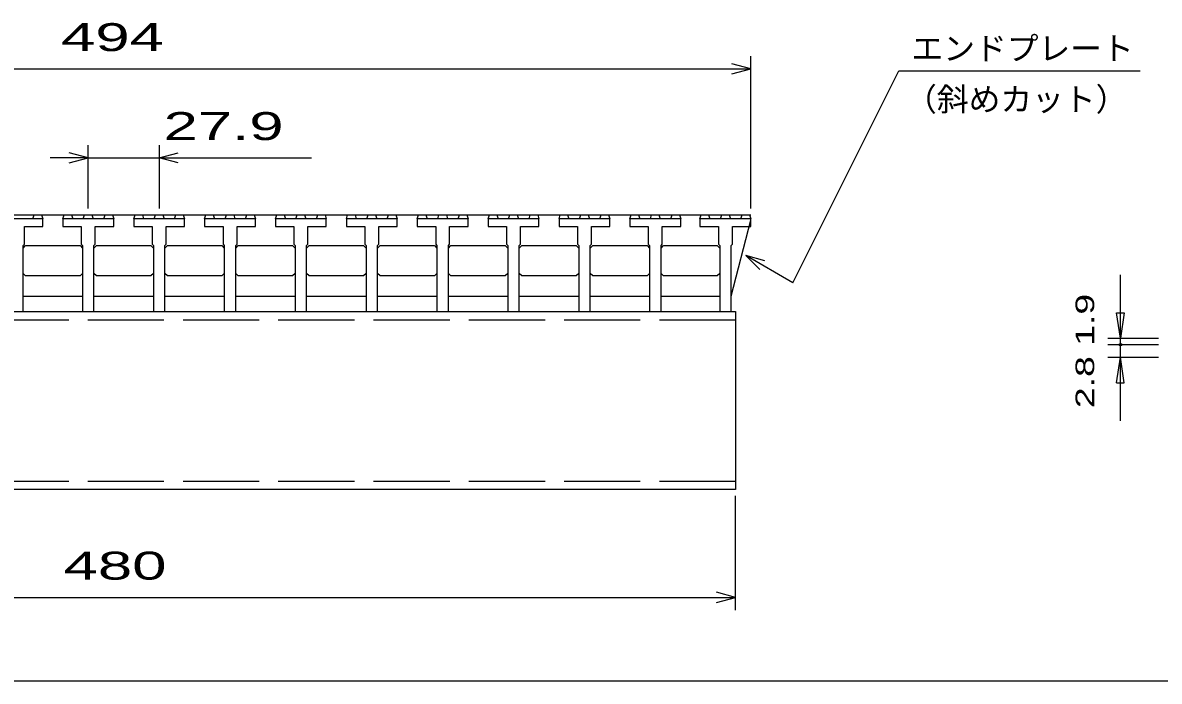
# Model space of a CAD drawing. Units: millimetres, scale not verified. Extents: x -910 to 866, y -641 to 527.
# Drawn here: x -500.1 to -52.7, y -573.2 to -314.1 of the extents above; entities that cross this region are included whole.
import ezdxf
from ezdxf.enums import TextEntityAlignment as Align

# ---------------------------------------------------------------- set-up
doc = ezdxf.new("R2010")
doc.units = ezdxf.units.MM
doc.header["$LTSCALE"] = 5
doc.linetypes.add('DASHED', pattern=[7.5, 6, -1.5])
for name, color, linetype, lineweight in [('0_2', 150, 'Continuous', 25), ('16', 3, 'Continuous', 25), ('22', 4, 'Continuous', 25), ('32', 4, 'Continuous', 25)]:
    doc.layers.add(name, color=color, linetype=linetype, lineweight=lineweight)
doc.styles.add('ベクトル', font='')
doc.styles.get('ベクトル').set_extended_font_data('ベクトル')

msp = doc.modelspace()

# ---------------------------------------------------------------- linework, layer by layer
at = {"layer": '0_2'}
msp.add_line((865.5, -573.25), (-864.5, -573.25), dxfattribs=at)
at = {"layer": '16'}
for p, q in [((-707.5, -389.75), (-213.5, -389.75)), ((-492.2, -391.25), (-512.2, -391.25)), ((-496.1, -391.25), (-495.6, -389.75)), ((-495.6, -389.75), (-492.7, -389.75)), ((-492.7, -389.75), (-492.2, -391.25)), ((-492.2, -394.25), (-492.2, -391.25)), ((-484.3, -391.25), (-483.8, -389.75)), ((-484.3, -391.25), (-484.3, -394.25)), ((-464.3, -391.25), (-484.3, -391.25)), ((-483.8, -389.75), (-480.9, -389.75)), ((-480.9, -389.75), (-480.4, -391.25)), ((-476.25, -391.25), (-475.75, -389.75)), ((-475.75, -389.75), (-472.85, -389.75)), ((-472.85, -389.75), (-472.35, -391.25)), ((-468.2, -391.25), (-467.7, -389.75)), ((-467.7, -389.75), (-464.8, -389.75)), ((-464.8, -389.75), (-464.3, -391.25)), ((-464.3, -394.25), (-464.3, -391.25)), ((-456.4, -391.25), (-455.9, -389.75)), ((-456.4, -391.25), (-456.4, -394.25)), ((-436.4, -391.25), (-456.4, -391.25)), ((-455.9, -389.75), (-453, -389.75)), ((-453, -389.75), (-452.5, -391.25)), ((-448.35, -391.25), (-447.85, -389.75)), ((-447.85, -389.75), (-444.95, -389.75)), ((-444.95, -389.75), (-444.45, -391.25)), ((-440.3, -391.25), (-439.8, -389.75)), ((-439.8, -389.75), (-436.9, -389.75)), ((-436.9, -389.75), (-436.4, -391.25)), ((-436.4, -394.25), (-436.4, -391.25)), ((-428.5, -391.25), (-428, -389.75)), ((-428.5, -391.25), (-428.5, -394.25)), ((-408.5, -391.25), (-428.5, -391.25)), ((-428, -389.75), (-425.1, -389.75)), ((-425.1, -389.75), (-424.6, -391.25)), ((-420.45, -391.25), (-419.95, -389.75)), ((-419.95, -389.75), (-417.05, -389.75)), ((-417.05, -389.75), (-416.55, -391.25)), ((-412.4, -391.25), (-411.9, -389.75)), ((-411.9, -389.75), (-409, -389.75)), ((-409, -389.75), (-408.5, -391.25)), ((-408.5, -394.25), (-408.5, -391.25)), ((-400.6, -391.25), (-400.1, -389.75)), ((-400.6, -391.25), (-400.6, -394.25)), ((-380.6, -391.25), (-400.6, -391.25)), ((-400.1, -389.75), (-397.2, -389.75)), ((-397.2, -389.75), (-396.7, -391.25)), ((-392.55, -391.25), (-392.05, -389.75)), ((-392.05, -389.75), (-389.15, -389.75)), ((-389.15, -389.75), (-388.65, -391.25)), ((-384.5, -391.25), (-384, -389.75)), ((-384, -389.75), (-381.1, -389.75)), ((-381.1, -389.75), (-380.6, -391.25)), ((-380.6, -394.25), (-380.6, -391.25)), ((-372.7, -391.25), (-372.2, -389.75)), ((-372.7, -391.25), (-372.7, -394.25)), ((-352.7, -391.25), (-372.7, -391.25)), ((-372.2, -389.75), (-369.3, -389.75)), ((-369.3, -389.75), (-368.8, -391.25)), ((-364.65, -391.25), (-364.15, -389.75)), ((-364.15, -389.75), (-361.25, -389.75)), ((-361.25, -389.75), (-360.75, -391.25)), ((-356.6, -391.25), (-356.1, -389.75)), ((-356.1, -389.75), (-353.2, -389.75)), ((-353.2, -389.75), (-352.7, -391.25)), ((-352.7, -394.25), (-352.7, -391.25)), ((-344.8, -391.25), (-344.3, -389.75)), ((-344.8, -391.25), (-344.8, -394.25)), ((-324.8, -391.25), (-344.8, -391.25)), ((-344.3, -389.75), (-341.4, -389.75)), ((-341.4, -389.75), (-340.9, -391.25)), ((-336.75, -391.25), (-336.25, -389.75)), ((-336.25, -389.75), (-333.35, -389.75)), ((-333.35, -389.75), (-332.85, -391.25)), ((-328.7, -391.25), (-328.2, -389.75)), ((-328.2, -389.75), (-325.3, -389.75)), ((-325.3, -389.75), (-324.8, -391.25)), ((-324.8, -394.25), (-324.8, -391.25)), ((-316.9, -391.25), (-316.4, -389.75)), ((-316.9, -391.25), (-316.9, -394.25)), ((-296.9, -391.25), (-316.9, -391.25)), ((-316.4, -389.75), (-313.5, -389.75)), ((-313.5, -389.75), (-313, -391.25)), ((-308.85, -391.25), (-308.35, -389.75)), ((-308.35, -389.75), (-305.45, -389.75)), ((-305.45, -389.75), (-304.95, -391.25)), ((-300.8, -391.25), (-300.3, -389.75)), ((-300.3, -389.75), (-297.4, -389.75)), ((-297.4, -389.75), (-296.9, -391.25)), ((-296.9, -394.25), (-296.9, -391.25)), ((-289, -391.25), (-288.5, -389.75)), ((-289, -391.25), (-289, -394.25)), ((-269, -391.25), (-289, -391.25)), ((-288.5, -389.75), (-285.6, -389.75)), ((-285.6, -389.75), (-285.1, -391.25)), ((-280.95, -391.25), (-280.45, -389.75)), ((-280.45, -389.75), (-277.55, -389.75)), ((-277.55, -389.75), (-277.05, -391.25)), ((-272.9, -391.25), (-272.4, -389.75)), ((-272.4, -389.75), (-269.5, -389.75)), ((-269.5, -389.75), (-269, -391.25)), ((-269, -394.25), (-269, -391.25)), ((-261.1, -391.25), (-260.6, -389.75)), ((-261.1, -391.25), (-261.1, -394.25)), ((-241.1, -391.25), (-261.1, -391.25)), ((-260.6, -389.75), (-257.7, -389.75)), ((-257.7, -389.75), (-257.2, -391.25)), ((-253.05, -391.25), (-252.55, -389.75)), ((-252.55, -389.75), (-249.65, -389.75)), ((-249.65, -389.75), (-249.15, -391.25)), ((-245, -391.25), (-244.5, -389.75)), ((-244.5, -389.75), (-241.6, -389.75)), ((-241.6, -389.75), (-241.1, -391.25)), ((-241.1, -394.25), (-241.1, -391.25)), ((-233.5, -391.25), (-233, -389.75)), ((-233.5, -391.25), (-233.5, -394.25)), ((-213.5, -391.25), (-233.5, -391.25)), ((-233, -389.75), (-230.1, -389.75)), ((-230.1, -389.75), (-229.6, -391.25)), ((-225.45, -391.25), (-224.95, -389.75)), ((-224.95, -389.75), (-222.05, -389.75)), ((-222.05, -389.75), (-221.55, -391.25)), ((-221.25, -421.75), (-213.5, -391.75)), ((-217.4, -391.25), (-216.9, -389.75)), ((-216.9, -389.75), (-214, -389.75)), ((-214, -389.75), (-213.5, -391.25)), ((-213.5, -394.25), (-213.5, -391.25)), ((-499.45, -401.25), (-499.45, -394.25)), ((-499.45, -394.25), (-492.2, -394.25)), ((-484.3, -394.25), (-477.05, -394.25)), ((-477.05, -394.25), (-477.05, -401.25)), ((-471.55, -401.25), (-471.55, -394.25)), ((-471.55, -394.25), (-464.3, -394.25)), ((-456.4, -394.25), (-449.15, -394.25)), ((-449.15, -394.25), (-449.15, -401.25)), ((-443.65, -401.25), (-443.65, -394.25)), ((-443.65, -394.25), (-436.4, -394.25)), ((-428.5, -394.25), (-421.25, -394.25)), ((-421.25, -394.25), (-421.25, -401.25)), ((-415.75, -401.25), (-415.75, -394.25)), ((-415.75, -394.25), (-408.5, -394.25)), ((-400.6, -394.25), (-393.35, -394.25)), ((-393.35, -394.25), (-393.35, -401.25)), ((-387.85, -401.25), (-387.85, -394.25)), ((-387.85, -394.25), (-380.6, -394.25)), ((-372.7, -394.25), (-365.45, -394.25)), ((-365.45, -394.25), (-365.45, -401.25)), ((-359.95, -401.25), (-359.95, -394.25)), ((-359.95, -394.25), (-352.7, -394.25)), ((-344.8, -394.25), (-337.55, -394.25)), ((-337.55, -394.25), (-337.55, -401.25)), ((-332.05, -401.25), (-332.05, -394.25)), ((-332.05, -394.25), (-324.8, -394.25)), ((-316.9, -394.25), (-309.65, -394.25)), ((-309.65, -394.25), (-309.65, -401.25)), ((-304.15, -401.25), (-304.15, -394.25)), ((-304.15, -394.25), (-296.9, -394.25)), ((-289, -394.25), (-281.75, -394.25)), ((-281.75, -394.25), (-281.75, -401.25)), ((-276.25, -401.25), (-276.25, -394.25)), ((-276.25, -394.25), (-269, -394.25)), ((-261.1, -394.25), (-253.85, -394.25)), ((-253.85, -394.25), (-253.85, -401.25)), ((-248.35, -401.25), (-248.35, -394.25)), ((-248.35, -394.25), (-241.1, -394.25)), ((-233.5, -394.25), (-226.25, -394.25)), ((-226.25, -394.25), (-226.25, -401.25)), ((-220.75, -401.25), (-220.75, -394.25)), ((-220.75, -394.25), (-213.5, -394.25)), ((-499.95, -401.75), (-499.45, -401.25)), ((-499.95, -427.75), (-499.95, -401.75)), ((-499.95, -402.75), (-498.95, -401.75)), ((-498.95, -401.75), (-477.55, -401.75)), ((-477.55, -401.75), (-476.55, -402.75)), ((-477.05, -401.25), (-476.55, -401.75)), ((-476.55, -401.75), (-476.55, -427.75)), ((-472.05, -401.75), (-471.55, -401.25)), ((-472.05, -427.75), (-472.05, -401.75)), ((-472.05, -402.75), (-471.05, -401.75)), ((-471.05, -401.75), (-449.65, -401.75)), ((-449.65, -401.75), (-448.65, -402.75)), ((-449.15, -401.25), (-448.65, -401.75)), ((-448.65, -401.75), (-448.65, -427.75)), ((-444.15, -401.75), (-443.65, -401.25)), ((-444.15, -427.75), (-444.15, -401.75)), ((-444.15, -402.75), (-443.15, -401.75)), ((-443.15, -401.75), (-421.75, -401.75)), ((-421.75, -401.75), (-420.75, -402.75)), ((-421.25, -401.25), (-420.75, -401.75)), ((-420.75, -401.75), (-420.75, -427.75)), ((-416.25, -401.75), (-415.75, -401.25)), ((-416.25, -427.75), (-416.25, -401.75)), ((-416.25, -402.75), (-415.25, -401.75)), ((-415.25, -401.75), (-393.85, -401.75)), ((-393.85, -401.75), (-392.85, -402.75)), ((-393.35, -401.25), (-392.85, -401.75)), ((-392.85, -401.75), (-392.85, -427.75)), ((-388.35, -401.75), (-387.85, -401.25)), ((-388.35, -427.75), (-388.35, -401.75)), ((-388.35, -402.75), (-387.35, -401.75)), ((-387.35, -401.75), (-365.95, -401.75)), ((-365.95, -401.75), (-364.95, -402.75)), ((-365.45, -401.25), (-364.95, -401.75)), ((-364.95, -401.75), (-364.95, -427.75)), ((-360.45, -401.75), (-359.95, -401.25)), ((-360.45, -427.75), (-360.45, -401.75)), ((-360.45, -402.75), (-359.45, -401.75)), ((-359.45, -401.75), (-338.05, -401.75)), ((-338.05, -401.75), (-337.05, -402.75)), ((-337.55, -401.25), (-337.05, -401.75)), ((-337.05, -401.75), (-337.05, -427.75)), ((-332.55, -401.75), (-332.05, -401.25)), ((-332.55, -427.75), (-332.55, -401.75)), ((-332.55, -402.75), (-331.55, -401.75)), ((-331.55, -401.75), (-310.15, -401.75)), ((-310.15, -401.75), (-309.15, -402.75)), ((-309.65, -401.25), (-309.15, -401.75)), ((-309.15, -401.75), (-309.15, -427.75)), ((-304.65, -401.75), (-304.15, -401.25)), ((-304.65, -427.75), (-304.65, -401.75)), ((-304.65, -402.75), (-303.65, -401.75)), ((-303.65, -401.75), (-282.25, -401.75)), ((-282.25, -401.75), (-281.25, -402.75)), ((-281.75, -401.25), (-281.25, -401.75)), ((-281.25, -401.75), (-281.25, -427.75)), ((-276.75, -401.75), (-276.25, -401.25)), ((-276.75, -427.75), (-276.75, -401.75)), ((-276.75, -402.75), (-275.75, -401.75)), ((-275.75, -401.75), (-254.35, -401.75)), ((-254.35, -401.75), (-253.35, -402.75)), ((-253.85, -401.25), (-253.35, -401.75)), ((-253.35, -401.75), (-253.35, -427.75)), ((-248.85, -401.75), (-248.35, -401.25)), ((-248.85, -427.75), (-248.85, -401.75)), ((-248.85, -402.75), (-247.85, -401.75)), ((-247.85, -401.75), (-226.75, -401.75)), ((-226.75, -401.75), (-225.75, -402.75)), ((-226.25, -401.25), (-225.75, -401.75)), ((-225.75, -401.75), (-225.75, -427.75)), ((-221.25, -401.75), (-220.75, -401.25)), ((-221.25, -427.75), (-221.25, -401.75)), ((-498.95, -413.75), (-499.95, -412.75)), ((-477.55, -413.75), (-498.95, -413.75)), ((-476.55, -412.75), (-477.55, -413.75)), ((-471.05, -413.75), (-472.05, -412.75)), ((-449.65, -413.75), (-471.05, -413.75)), ((-448.65, -412.75), (-449.65, -413.75)), ((-443.15, -413.75), (-444.15, -412.75)), ((-421.75, -413.75), (-443.15, -413.75)), ((-420.75, -412.75), (-421.75, -413.75)), ((-415.25, -413.75), (-416.25, -412.75)), ((-393.85, -413.75), (-415.25, -413.75)), ((-392.85, -412.75), (-393.85, -413.75)), ((-387.35, -413.75), (-388.35, -412.75)), ((-365.95, -413.75), (-387.35, -413.75)), ((-364.95, -412.75), (-365.95, -413.75)), ((-359.45, -413.75), (-360.45, -412.75)), ((-338.05, -413.75), (-359.45, -413.75)), ((-337.05, -412.75), (-338.05, -413.75)), ((-331.55, -413.75), (-332.55, -412.75)), ((-310.15, -413.75), (-331.55, -413.75)), ((-309.15, -412.75), (-310.15, -413.75)), ((-303.65, -413.75), (-304.65, -412.75)), ((-282.25, -413.75), (-303.65, -413.75)), ((-281.25, -412.75), (-282.25, -413.75)), ((-275.75, -413.75), (-276.75, -412.75)), ((-254.35, -413.75), (-275.75, -413.75)), ((-253.35, -412.75), (-254.35, -413.75)), ((-247.85, -413.75), (-248.85, -412.75)), ((-226.75, -413.75), (-247.85, -413.75)), ((-225.75, -412.75), (-226.75, -413.75)), ((-499.95, -421.75), (-476.55, -421.75)), ((-472.05, -421.75), (-448.65, -421.75)), ((-444.15, -421.75), (-420.75, -421.75)), ((-416.25, -421.75), (-392.85, -421.75)), ((-388.35, -421.75), (-364.95, -421.75)), ((-360.45, -421.75), (-337.05, -421.75)), ((-332.55, -421.75), (-309.15, -421.75)), ((-304.65, -421.75), (-281.25, -421.75)), ((-276.75, -421.75), (-253.35, -421.75)), ((-248.85, -421.75), (-225.75, -421.75)), ((-699.5, -427.75), (-219.5, -427.75)), ((-504.45, -427.75), (-499.95, -427.75)), ((-476.55, -427.75), (-472.05, -427.75)), ((-448.65, -427.75), (-444.15, -427.75)), ((-420.75, -427.75), (-416.25, -427.75)), ((-392.85, -427.75), (-388.35, -427.75)), ((-364.95, -427.75), (-360.45, -427.75)), ((-337.05, -427.75), (-332.55, -427.75)), ((-309.15, -427.75), (-304.65, -427.75)), ((-281.25, -427.75), (-276.75, -427.75)), ((-253.35, -427.75), (-248.85, -427.75)), ((-225.75, -427.75), (-221.25, -427.75)), ((-219.5, -427.75), (-219.5, -497.75)), ((-219.5, -497.75), (-699.5, -497.75))]:
    msp.add_line(p, q, dxfattribs=at)
at = {"layer": '16', "linetype": 'DASHED'}
for p, q in [((-699.5, -430.95), (-219.5, -430.95)), ((-699.5, -494.55), (-219.5, -494.55))]:
    msp.add_line(p, q, dxfattribs=at)
at = {"layer": '22'}
for p, q in [((-213.5, -332.25), (-221, -330.25)), ((-213.5, -387.25), (-213.5, -327.25)), ((-707.5, -332.25), (-213.5, -332.25)), ((-221, -334.25), (-213.5, -332.25)), ((-197, -416.45), (-155.25, -332.95)), ((-155.25, -332.95), (-60.25, -332.95)), ((-474.3, -387.25), (-474.3, -362.25)), ((-446.4, -362.25), (-446.4, -387.25)), ((-474.3, -367.25), (-481.8, -365.25)), ((-446.4, -367.25), (-438.9, -365.25)), ((-474.3, -367.25), (-489.3, -367.25)), ((-481.8, -369.25), (-474.3, -367.25)), ((-474.3, -367.25), (-446.4, -367.25)), ((-438.9, -369.25), (-446.4, -367.25)), ((-446.4, -367.25), (-386.4, -367.25)), ((-208, -407.75), (-215.5, -405.75)), ((-210, -411.25), (-215.5, -405.75)), ((-197, -416.45), (-215.5, -405.75)), ((-219.5, -545.25), (-219.5, -500.25)), ((-699.5, -540.25), (-219.5, -540.25)), ((-219.5, -540.25), (-227, -538.25)), ((-227, -542.25), (-219.5, -540.25))]:
    msp.add_line(p, q, dxfattribs=at)
at = {"layer": '32'}
for p, q in [((-68, -438.25), (-68, -413.25)), ((-68, -438.25), (-69.5, -428.25)), ((-69.5, -428.25), (-66.5, -428.25)), ((-66.5, -428.25), (-68, -438.25)), ((-73, -438.25), (-53, -438.25)), ((-68, -445.75), (-68, -438.25)), ((-73, -440.75), (-53, -440.75)), ((-73, -445.75), (-53, -445.75)), ((-69.5, -455.75), (-68, -445.75)), ((-66.5, -455.75), (-68, -445.75)), ((-68, -470.75), (-68, -445.75)), ((-69.5, -455.75), (-66.5, -455.75))]:
    msp.add_line(p, q, dxfattribs=at)
msp.add_circle((-68, -440.75), 0.5, dxfattribs=at)

# ---------------------------------------------------------------- texts
at = {"layer": '22', "color": 2, "style": 'ベクトル', "width": 1.65}
for s, p in [(' 494 ', (-491.75, -319.75)), (' 27.9 ', (-451.4, -354.75)), (' 480 ', (-490.75, -527.75))]:
    msp.add_text(s, height=11, dxfattribs=at).set_placement(p, align=Align.MIDDLE_LEFT)
at = {"layer": '22', "color": 2, "style": 'ベクトル'}
for s, p in [('エンドプレート', (-150.25, -324.2)), ('（斜めカット）', (-152.75, -344.2))]:
    msp.add_text(s, height=9.164, dxfattribs=at).set_placement(p, align=Align.MIDDLE_LEFT)
at = {"layer": '32', "color": 2, "style": 'ベクトル', "width": 1.5}
msp.add_text('2.8 1.9', height=7.331, rotation=90, dxfattribs=at).set_placement((-82, -465.75), align=Align.MIDDLE_LEFT)

doc.saveas('drawing.dxf')
